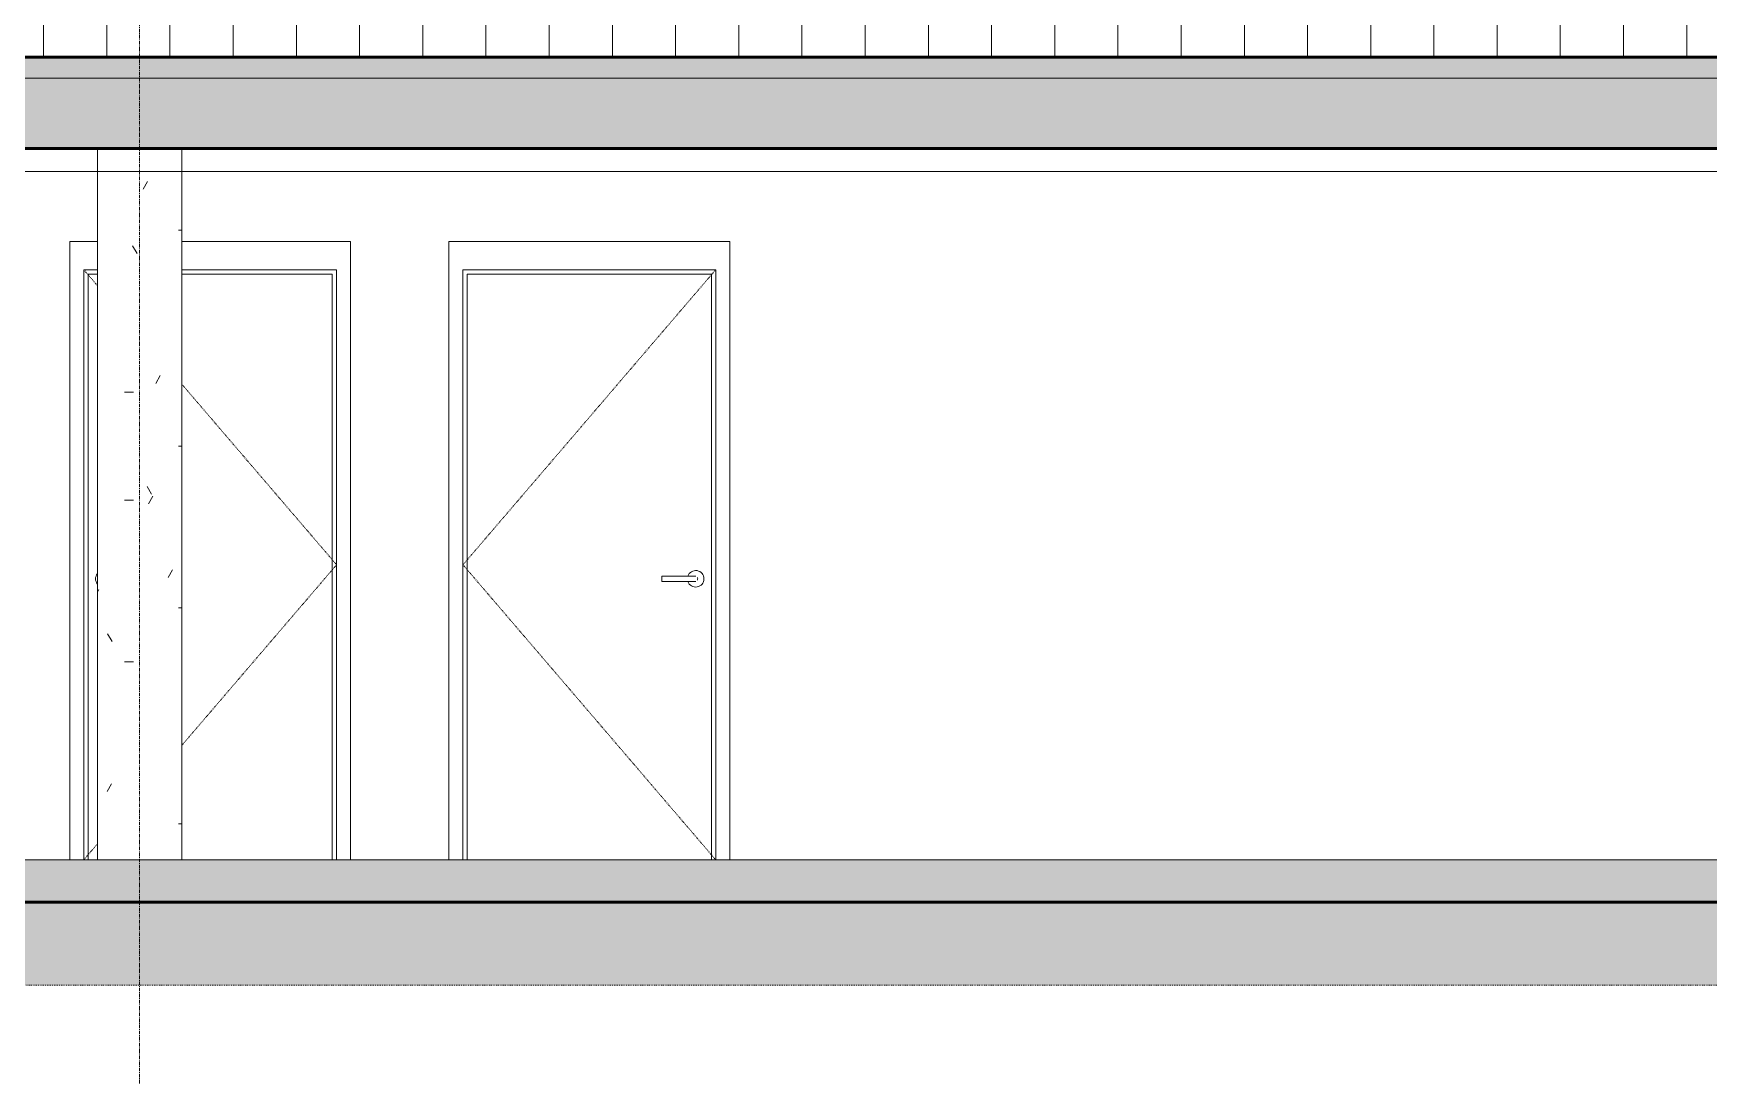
# Model space of a CAD drawing. Header units: inches. Extents: x -4169 to 1217, y -214 to 588.
# Drawn here: x -3169.4 to -2930.9, y -159.8 to -10.4 of the extents above; entities that cross this region are included whole.
import ezdxf

# ---------------------------------------------------------------- set-up
doc = ezdxf.new("R2010")
doc.units = ezdxf.units.IN
doc.header["$MEASUREMENT"] = 0
for name, pattern in [('Aligning Line 1_8_', [0.25, 0.125, -0.125]), ('Dash 1_16_', [0.125, 0.0625, -0.0625]), ('Grid Line 1_2_', [0.875, 0.5, -0.125, 0.125, -0.125])]:
    doc.linetypes.add(name, pattern=pattern)
for name, color, linetype, lineweight in [('0-1', 7, 'Continuous', 5), ('0-5', 10, 'Continuous', 13), ('A-DOOR-1', 7, 'Dash 1_16_', 9), ('A-DOOR-2', 7, 'Continuous', 9), ('A-DOOR-FRAM-1', 7, 'Continuous', 9), ('A-FLOR-3', 192, 'Continuous', 50), ('A-FLOR-LEVL-1', 51, 'Grid Line 1_2_', 9), ('A-FLOR-MCUT', 51, 'Continuous', 13), ('A-FLOR-PATT-1', 8, 'Continuous', 9), ('C-BLDG-PADS-1', 55, 'Continuous', 9), ('C-BLDG-PADS-2', 10, 'Continuous', 13), ('C-TOPO', 7, 'Continuous', 9), ('C-TOPO-1', 250, 'Continuous', 50), ('G-ANNO-SYMB', 111, 'Aligning Line 1_8_', 9), ('S-COLS', 52, 'Continuous', 9), ('S-GRID-1', 1, 'Grid Line 1_2_', 9)]:
    doc.layers.add(name, color=color, linetype=linetype, lineweight=lineweight)
pattern_1 = [(50, (0, 0), (27.5427, -2.40992), [2.88, -31.68]), (355, (0, 0), (-5.32784, 28.88427), [2.304, -25.344]), (100.451, (2.295, -0.2), (22.21532, 26.47393), [2.448, -26.924]), (46.184, (0, 7.68), (40.98187, -6.35642), [4.32, -47.52]), (96.636, (3.415, 7.15), (35.89075, 37.4062), [3.671, -40.386]), (351.184, (0, 7.68), (35.89097, 37.4062), [3.456, -38.016]), (21, (3.84, 5.76), (22.92104, -15.46073), [2.88, -31.68]), (326, (3.84, 5.76), (9.34353, 27.84574), [2.304, -25.344]), (71.451, (5.75, 4.472), (32.26477, 12.38442), [2.448, -26.924]), (37.5, (0, 0), (0.466855, 12.782707), [1.267, -23.77, 1.267, -24.461, -25.44]), (37.5, (0, 0), (0.466855, 12.782707), [-50.765, 1.267, -24.173]), (7.5, (0, 0), (10.10159, 15.14509), [1.267, -13.402, 1.267, -23.194, -9.696]), (7.5, (0, 0), (10.10159, 15.14509), [-39.13, 1.267, -8.429]), (327.5, (-8.563, 0), (20.49916, -0.86578), [1.267, -8.333, 1.267, -28.685, -39.744]), (327.5, (-8.563, 0), (20.49916, -0.86578), [-39.552, 1.267, -38.477]), (317.5, (-12.403, 0), (22.39478, 3.84429), [1.267, -11.213, 1.267, -18.624, -28.224]), (317.5, (-12.403, 0), (22.39478, 3.84429), [-32.371, 1.267, -26.957])]
pattern_2 = [(0, (0, 0), (30.72, 7.68), [1.267, -21.773, 1.267, -21.773, -122.88]), (0, (0, 0), (30.72, 7.68), [-46.08, 1.267, -44.813, 1.267, -21.773, -53.76]), (0, (0, 0), (30.72, 7.68), [-115.2, 1.267, -14.093, 1.267, -37.133]), (120, (11.52, 3.84), (-22.011075, 22.7643), [1.267, -21.773, 1.267, -21.773, -122.88]), (120, (11.52, 3.84), (-22.011075, 22.7643), [-46.08, 1.267, -44.813, 1.267, -21.773, -53.76]), (120, (11.52, 3.84), (-22.011075, 22.7643), [-115.2, 1.267, -14.093, 1.267, -37.133]), (240, (15.36, 19.2), (-8.708925, -30.4443), [1.267, -21.773, 1.267, -21.773, -122.88]), (240, (15.36, 19.2), (-8.708925, -30.4443), [-46.08, 1.267, -44.813, 1.267, -21.773, -53.76]), (240, (15.36, 19.2), (-8.708925, -30.4443), [-115.2, 1.267, -14.093, 1.267, -37.133])]

# ---------------------------------------------------------------- blocks, each defined once
blk = doc.blocks.new('CTR - 2nd Phase_rvt-1-BUILDING ELEVATION - COURTYARD - LOOKING EAST')
at = {"layer": 'A-FLOR-LEVL-1'}
for p, q in [((-4168.71, -30), (-1814.21, -30)), ((-4168.71, -128), (-1814.21, -128))]:
    blk.add_line(p, q, dxfattribs=at)
blk = doc.blocks.new('CTR  - Topography_rvt-1-BUILDING ELEVATION - COURTYARD - LOOKING EAST')
at = {"layer": 'C-BLDG-PADS-1'}
h = blk.add_hatch(dxfattribs=at)
h.set_pattern_fill('FP_2', color=256, style=0, pattern_type=2)
h.set_pattern_definition(pattern_1)
h.paths.add_polyline_path([(-1978.45, -134), (-1938.32, -134), (-1938.32, -128), (-3824.32, -128), (-3824.32, -134), (-2045.98, -134)], flags=0)
at = {"layer": 'C-TOPO'}
h = blk.add_hatch(dxfattribs=at)
h.set_pattern_fill('FP_19', color=256, style=0, pattern_type=2)
h.set_pattern_definition([(0, (0, 0), (24, 24), [24, -24]), (0, (0, 9), (24, 24), [24, -24]), (0, (0, 18), (24, 24), [24, -24]), (90, (3, 21), (-24, 24), [24, -24]), (90, (12, 21), (-24, 24), [24, -24]), (90, (21, 21), (-24, 24), [24, -24])])
h.paths.add_polyline_path([(-3812.32, -145.84), (-1938.32, -145.84), (-1938.32, -134.01), (-3812.32, -134.01)], flags=0)
at = {"layer": 'A-FLOR-LEVL-1'}
blk.add_line((-4168.71, -128), (-1814.21, -128), dxfattribs=at)
at = {"layer": 'C-BLDG-PADS-2'}
for p, q in [((-1938.32, -128), (-3824.32, -128)), ((-3824.32, -134), (-1938.32, -134))]:
    blk.add_line(p, q, dxfattribs=at)
at = {"layer": 'C-TOPO'}
blk.add_line((-2865.37, -134.01), (-3812.32, -134.01), dxfattribs=at)
at = {"layer": 'C-TOPO-1'}
blk.add_line((-3812.32, -134.01), (-2865.37, -134.01), dxfattribs=at)
blk = doc.blocks.new('HOLLOW METAL - UNIT DOOR-V24-BUILDING ELEVATION - COURTYARD - LOOKING EAST')
at = {"layer": 'A-DOOR-1'}
for p, q in [((-3162.27, -44), (-3160.32, -46.28)), ((-3148.32, -60.28), (-3126.27, -86)), ((-3126.27, -86), (-3148.32, -111.72)), ((-3160.32, -125.72), (-3162.27, -128))]:
    blk.add_line(p, q, dxfattribs=at)
at = {"layer": 'A-DOOR-2'}
for start, end in [(140.5243, 180), (180, 219.4757)]:
    blk.add_arc((-3159.42, -88), 1.18, start, end, dxfattribs=at)
at = {"layer": 'A-DOOR-FRAM-1'}
for p, q in [((-3160.32, -40), (-3164.27, -40)), ((-3164.27, -40), (-3164.27, -128)), ((-3124.27, -40), (-3148.32, -40)), ((-3124.27, -40), (-3124.27, -128)), ((-3162.27, -44), (-3160.32, -44)), ((-3162.27, -128), (-3162.27, -44)), ((-3161.65, -44.62), (-3160.32, -44.62)), ((-3161.65, -128), (-3161.65, -44.62)), ((-3148.32, -44), (-3126.27, -44)), ((-3148.32, -44.62), (-3126.9, -44.62)), ((-3126.9, -44.62), (-3126.9, -128)), ((-3126.27, -44), (-3126.27, -128))]:
    blk.add_line(p, q, dxfattribs=at)
blk = doc.blocks.new('HOLLOW METAL - UNIT DOOR-1970601-BUILDING ELEVATION - COURTYARD - LOOKING EAST')
at = {"layer": 'A-DOOR-1'}
for p, q in [((-3072.27, -44), (-3108.27, -86)), ((-3108.27, -86), (-3072.27, -128))]:
    blk.add_line(p, q, dxfattribs=at)
at = {"layer": 'A-DOOR-2'}
for p, q in [((-3075.82, -87.61), (-3079.95, -87.61)), ((-3079.95, -88), (-3079.95, -87.61)), ((-3079.95, -88.39), (-3079.95, -88)), ((-3079.95, -88.39), (-3075.82, -88.39))]:
    blk.add_line(p, q, dxfattribs=at)
at = {"layer": 'A-DOOR-2', "flags": 128}
for points in [[(-3075.23, -87.61), (-3075.23, -87.61), (-3075.23, -87.61), (-3075.23, -87.61), (-3075.23, -87.61), (-3075.24, -87.61), (-3075.24, -87.61), (-3075.25, -87.61), (-3075.26, -87.61), (-3075.27, -87.61), (-3075.27, -87.61), (-3075.28, -87.61), (-3075.29, -87.61), (-3075.31, -87.61), (-3075.32, -87.61), (-3075.33, -87.61), (-3075.34, -87.61), (-3075.36, -87.61), (-3075.37, -87.61), (-3075.39, -87.61), (-3075.41, -87.61), (-3075.42, -87.61), (-3075.44, -87.61), (-3075.46, -87.61), (-3075.48, -87.61), (-3075.5, -87.61), (-3075.52, -87.61), (-3075.54, -87.61), (-3075.56, -87.61), (-3075.58, -87.61), (-3075.6, -87.61), (-3075.63, -87.61), (-3075.65, -87.61), (-3075.67, -87.61), (-3075.69, -87.61), (-3075.72, -87.61), (-3075.74, -87.61), (-3075.76, -87.61), (-3075.79, -87.61), (-3075.81, -87.61), (-3075.82, -87.61)], [(-3075.82, -88.39), (-3075.79, -88.39), (-3075.77, -88.39), (-3075.75, -88.39), (-3075.72, -88.39), (-3075.7, -88.39), (-3075.68, -88.39), (-3075.65, -88.39), (-3075.63, -88.39), (-3075.61, -88.39), (-3075.59, -88.39), (-3075.57, -88.39), (-3075.55, -88.39), (-3075.52, -88.39), (-3075.5, -88.39), (-3075.48, -88.39), (-3075.47, -88.39), (-3075.45, -88.39), (-3075.43, -88.39), (-3075.41, -88.39), (-3075.39, -88.39), (-3075.38, -88.39), (-3075.36, -88.39), (-3075.35, -88.39), (-3075.33, -88.39), (-3075.32, -88.39), (-3075.31, -88.39), (-3075.3, -88.39), (-3075.29, -88.39), (-3075.28, -88.39), (-3075.27, -88.39), (-3075.26, -88.39), (-3075.25, -88.39), (-3075.25, -88.39), (-3075.24, -88.39), (-3075.24, -88.39), (-3075.23, -88.39), (-3075.23, -88.39), (-3075.23, -88.39), (-3075.23, -88.39)]]:
    blk.add_lwpolyline(points, dxfattribs=at)
at = {"layer": 'A-DOOR-2'}
for centre, radius, start, end in [((-3075.13, -88), 1.18, 0, 160.3657), ((-3075.13, -88), 1.18, 199.5633, 0), ((-3075.23, -88), 0.394, 75, 90), ((-3075.23, -88), 0.394, 0, 30), ((-3075.23, -88), 0.394, 330, 0), ((-3075.23, -88), 0.394, 270, 285)]:
    blk.add_arc(centre, radius, start, end, dxfattribs=at)
at = {"layer": 'A-DOOR-FRAM-1'}
for p, q in [((-3110.27, -128), (-3110.27, -40)), ((-3070.27, -40), (-3110.27, -40)), ((-3070.27, -128), (-3070.27, -40)), ((-3108.27, -128), (-3108.27, -44)), ((-3108.27, -44), (-3072.27, -44)), ((-3107.65, -128), (-3107.65, -44.62)), ((-3107.65, -44.62), (-3072.9, -44.62)), ((-3072.9, -44.62), (-3072.9, -128)), ((-3072.27, -44), (-3072.27, -128))]:
    blk.add_line(p, q, dxfattribs=at)
blk = doc.blocks.new('CTR - 1st Phase - Common Walls_rvt-1-BUILDING ELEVATION - COURTYARD - LOOKING EAST')
at = {"layer": 'A-FLOR-LEVL-1'}
for p, q in [((-4168.71, -30), (-1814.21, -30)), ((-4168.71, -128), (-1814.21, -128))]:
    blk.add_line(p, q, dxfattribs=at)
at = {"layer": '0-5'}
for name in ['HOLLOW METAL - UNIT DOOR-V24-BUILDING ELEVATION - COURTYARD - LOOKING EAST', 'HOLLOW METAL - UNIT DOOR-1970601-BUILDING ELEVATION - COURTYARD - LOOKING EAST']:
    blk.add_blockref(name, (0, 0), dxfattribs=at)
blk = doc.blocks.new('Concrete-Rectangular-Column - ONE-V1-BUILDING ELEVATION - COURTYARD - LOOKING EAST')
at = {"layer": 'S-COLS'}
h = blk.add_hatch(dxfattribs=at)
h.set_pattern_fill('FP_3', color=256, style=0, pattern_type=2)
h.set_pattern_definition(pattern_2)
h.paths.add_polyline_path([(-3148.32, -128), (-3148.32, -26.75), (-3160.32, -26.75), (-3160.32, -128)], flags=0)
for p, q in [((-3160.32, -26.75), (-3160.32, -128)), ((-3148.32, -26.75), (-3148.32, -128))]:
    blk.add_line(p, q, dxfattribs=at)

msp = doc.modelspace()

# ---------------------------------------------------------------- hatches: boundary and pattern name
at = {"layer": 'A-FLOR-PATT-1'}
h = msp.add_hatch(dxfattribs=at)
h.set_pattern_fill('FP_26', color=256, style=0, pattern_type=2)
h.set_pattern_definition([(0, (0, 0), (0, 9), []), (90, (0, 0), (-9, 6e-16), [])])
h.paths.add_polyline_path([(-2316.1223, -13.75), (-1933.3237, -13.75), (-1933.3237, -3.7537), (-1995.8486, -7.0048), (-2026.9061, -7.0048), (-2099.3699, -3.7507), (-2386.1922, -7.003), (-2492.8166, -7.003), (-2670.0527, -3.7504), (-2879.8456, -7.003), (-3016.4519, -7.003), (-3401.3605, -3.7501), (-3401.3605, -13.75), (-2333.006, -13.75)], flags=0)
h = msp.add_hatch(dxfattribs=at)
h.set_pattern_fill('FP_1', color=256, style=0, pattern_type=2)
h.set_pattern_definition(pattern_2)
h.paths.add_polyline_path([(-2248.5878, -16.75), (-1933.3237, -16.75), (-1933.3237, -13.75), (-3407.8605, -13.75), (-3407.8605, -16.75), (-2265.4715, -16.75)], flags=0)
h = msp.add_hatch(dxfattribs=at)
h.set_pattern_fill('FP_2', color=256, style=0, pattern_type=2)
h.set_pattern_definition(pattern_1)
h.paths.add_polyline_path([(-3407.8605, -26.75), (-1933.3237, -26.75), (-1933.3237, -16.75), (-3407.8605, -16.75), (-3407.8605, -19.686)], flags=0)

# ---------------------------------------------------------------- linework, layer by layer
at = {"layer": 'A-FLOR-3'}
for p, q in [((-1933.3237, -13.75), (-3407.8605, -13.75)), ((-3407.8605, -26.75), (-1933.3237, -26.75))]:
    msp.add_line(p, q, dxfattribs=at)
at = {"layer": 'A-FLOR-LEVL-1'}
for p, q in [((-4167.9645, -30), (-1814.9564, -30)), ((-4167.9645, -128), (-1814.9564, -128))]:
    msp.add_line(p, q, dxfattribs=at)
at = {"layer": 'A-FLOR-MCUT'}
msp.add_line((-1933.3237, -16.75), (-3407.8605, -16.75), dxfattribs=at)
at = {"layer": 'G-ANNO-SYMB'}
msp.add_line((-1910.9153, -145.8387), (-4072.0193, -145.8387), dxfattribs=at)
at = {"layer": 'S-GRID-1'}
msp.add_line((-3154.3237, -159.8356), (-3154.3237, 470.5), dxfattribs=at)

# ---------------------------------------------------------------- block references
at = {"layer": '0-1'}
for name in ['CTR - 2nd Phase_rvt-1-BUILDING ELEVATION - COURTYARD - LOOKING EAST', 'CTR - 1st Phase - Common Walls_rvt-1-BUILDING ELEVATION - COURTYARD - LOOKING EAST', 'CTR  - Topography_rvt-1-BUILDING ELEVATION - COURTYARD - LOOKING EAST']:
    msp.add_blockref(name, (0, 0), dxfattribs=at)
at = {"layer": 'S-COLS'}
msp.add_blockref('Concrete-Rectangular-Column - ONE-V1-BUILDING ELEVATION - COURTYARD - LOOKING EAST', (0, 0), dxfattribs=at)

doc.saveas('drawing.dxf')
